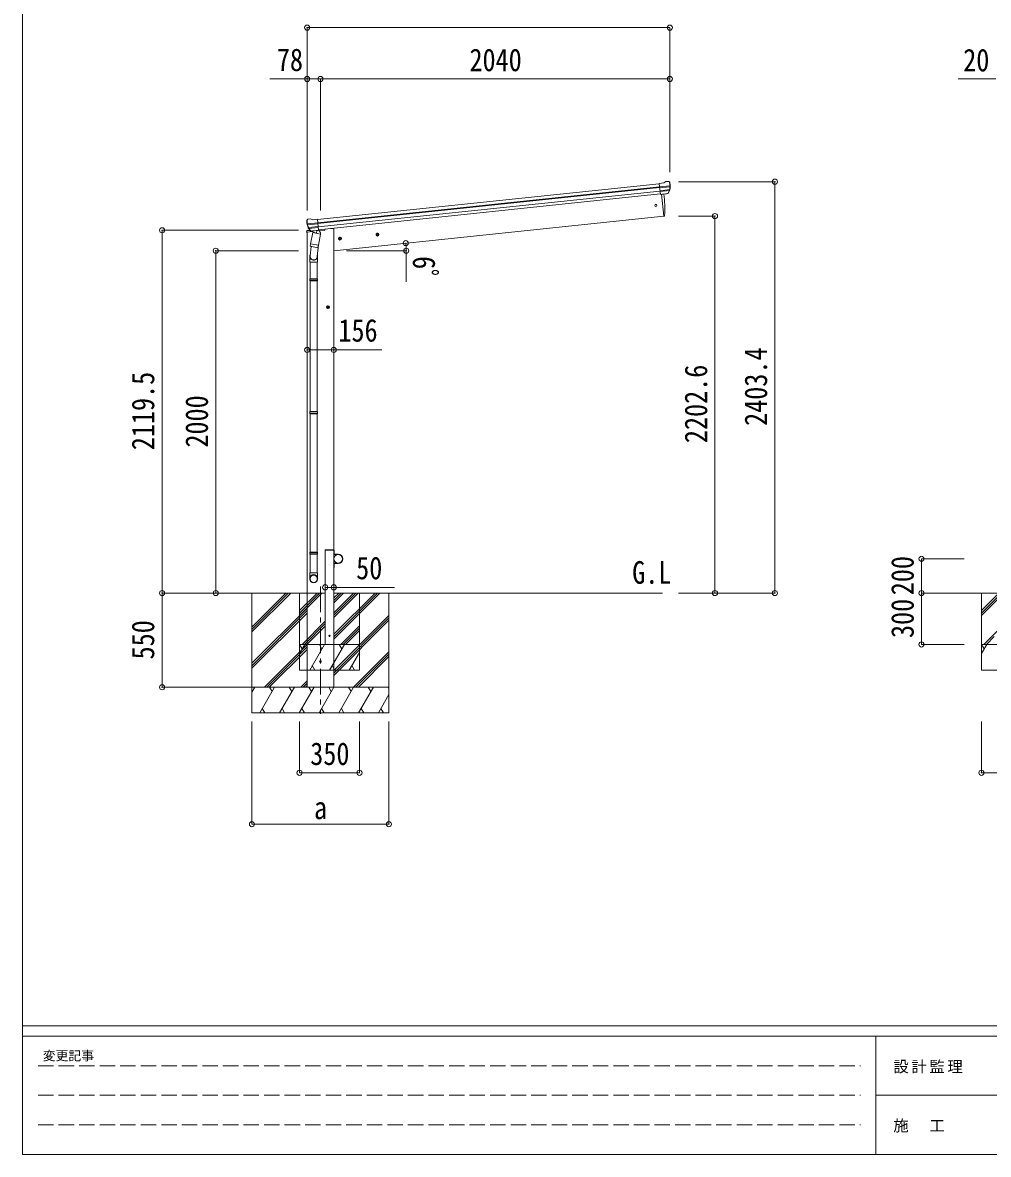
# Model space of a CAD drawing. Units: millimetres at full size, sheet at 1:30. Extents: x -8432 to 8432, y -5820 to 5820.
# Drawn here: x -8432 to -2792, y -5820 to 792 of the extents above; entities that cross this region are included whole.
import ezdxf
from ezdxf.enums import TextEntityAlignment as Align

# ---------------------------------------------------------------- set-up
doc = ezdxf.new("R2010")
doc.units = ezdxf.units.MM
doc.header["$LTSCALE"] = 30
doc.header["$PDMODE"] = 32
doc.header["$PDSIZE"] = 30
doc.linetypes.add('CHAIN1', pattern=[8, 5, -1, 1, -1])
doc.linetypes.add('DASHED3', pattern=[4, 3, -1])
for name, color, linetype, lineweight in [('0-0_0', 7, 'Continuous', 9), ('0-1_本体', 5, 'CHAIN1', 9), ('0-3_ELV2', 4, 'Continuous', 9), ('0-6_OTH_LINE', 6, 'Continuous', 9), ('0-7_SHAPE', 7, 'Continuous', 9), ('0-9_OUTLINE', 7, 'Continuous', 9), ('F-0_240', 7, 'Continuous', 9)]:
    doc.layers.add(name, color=color, linetype=linetype, lineweight=lineweight)
doc.styles.add('ＭＳ ゴシック', font='')
doc.styles.get('ＭＳ ゴシック').set_extended_font_data('MS Gothic')

msp = doc.modelspace()

# ---------------------------------------------------------------- linework, layer by layer
at = {"layer": '0-0_0'}
for p, q in [((-7221.66, -2540.91), (-6770.52, -2540.91)), ((-7093.02, -2767.48), (-6866.39, -2540.85)), ((-7093.02, -2753.33), (-6880.53, -2540.85)), ((-7093.02, -2739.19), (-6894.67, -2540.85)), ((-7093.02, -2540.91), (-7093.02, -3240.85)), ((-6815.02, -2540.91), (-6815.02, -2990.91)), ((-6815.02, -2643.25), (-6712.67, -2540.91)), ((-6815.02, -2657.4), (-6698.53, -2540.91)), ((-6815.02, -2671.54), (-6684.39, -2540.91)), ((-6815.02, -2540.91), (-6665.02, -2540.91)), ((-6615.02, -2597.85), (-6558.02, -2540.85)), ((-6615.02, -2583.7), (-6572.16, -2540.85)), ((-6615.02, -2569.56), (-6586.31, -2540.85)), ((-6615.02, -2540.91), (-4696.08, -2540.91)), ((-6615.02, -2809.98), (-6345.95, -2540.91)), ((-6615.02, -2795.83), (-6360.09, -2540.91)), ((-6615.02, -2781.69), (-6374.23, -2540.91)), ((-6615.02, -2683.67), (-6472.25, -2540.91)), ((-6615.02, -2669.53), (-6486.4, -2540.91)), ((-6615.02, -2655.39), (-6500.54, -2540.91)), ((-6465.02, -2990.91), (-6465.02, -2540.91)), ((-6293.02, -2540.91), (-6293.02, -3240.85)), ((-2932.88, -2540.91), (-2682.88, -2540.91)), ((-2832.88, -2540.9), (-2832.88, -2990.91)), ((-2832.88, -2643.25), (-2730.53, -2540.9)), ((-2832.88, -2657.39), (-2716.39, -2540.9)), ((-2832.88, -2671.54), (-2702.25, -2540.9)), ((-7093.02, -2951.32), (-6771.02, -2629.33)), ((-7093.02, -2965.46), (-6771.02, -2643.47)), ((-7093.02, -2979.61), (-6771.02, -2657.61)), ((-6800.54, -2840.91), (-6665.02, -2705.39)), ((-6615.02, -2993.82), (-6293.02, -2671.83)), ((-6615.02, -3007.96), (-6293.02, -2685.97)), ((-6615.02, -3022.11), (-6293.02, -2700.11)), ((-2818.4, -2840.91), (-2682.88, -2705.38)), ((-6786.4, -2840.91), (-6665.02, -2719.53)), ((-6772.26, -2840.91), (-6665.02, -2733.67)), ((-6574.27, -2840.91), (-6465.02, -2731.66)), ((-6560.12, -2840.91), (-6465.02, -2745.8)), ((-6545.98, -2840.91), (-6465.02, -2759.94)), ((-7020.41, -3090.85), (-6771.02, -2841.46)), ((-6815.02, -2894.02), (-6784.35, -2840.91)), ((-6815.02, -2840.91), (-6465.02, -2840.91)), ((-6799.35, -2866.89), (-6814.36, -2840.91)), ((-6755.49, -2990.9), (-6668.88, -2840.91)), ((-6683.88, -2866.89), (-6698.89, -2840.91)), ((-6640.02, -2990.91), (-6553.41, -2840.91)), ((-6568.41, -2866.89), (-6583.42, -2840.91)), ((-2832.88, -2894.02), (-2802.22, -2840.9)), ((-2832.88, -2840.91), (-2482.88, -2840.91)), ((-2817.22, -2866.89), (-2832.22, -2840.91)), ((-2804.26, -2840.91), (-2757.88, -2794.53)), ((-7006.27, -3090.85), (-6771.02, -2855.6)), ((-6992.13, -3090.85), (-6771.02, -2869.74)), ((-6524.55, -2990.91), (-6465.02, -2887.8)), ((-6499.91, -3090.85), (-6293.02, -2883.96)), ((-6485.77, -3090.85), (-6293.02, -2898.1)), ((-6740.49, -2964.93), (-6725.49, -2990.9)), ((-6625.02, -2964.92), (-6610.02, -2990.91)), ((-6509.55, -2964.93), (-6494.55, -2990.91)), ((-6471.63, -3090.85), (-6293.02, -2912.24)), ((-6815.02, -2990.91), (-6465.02, -2990.91)), ((-2832.88, -2990.91), (-2482.88, -2990.91)), ((-6293.02, -3090.85), (-7093.02, -3090.85)), ((-7093.02, -3119.79), (-7076.31, -3090.85)), ((-7047.44, -3240.85), (-6960.84, -3090.85)), ((-6975.84, -3116.83), (-6990.84, -3090.85)), ((-6931.97, -3240.85), (-6845.37, -3090.85)), ((-6860.37, -3116.83), (-6875.37, -3090.85)), ((-6816.5, -3240.85), (-6729.9, -3090.85)), ((-6808.28, -3090.85), (-6770.52, -3053.09)), ((-6794.14, -3090.85), (-6770.52, -3067.23)), ((-6779.99, -3090.85), (-6770.52, -3081.37)), ((-6744.9, -3116.83), (-6759.9, -3090.85)), ((-6701.03, -3240.85), (-6614.43, -3090.85)), ((-6629.43, -3116.83), (-6644.43, -3090.85)), ((-6585.56, -3240.85), (-6498.96, -3090.85)), ((-6513.96, -3116.83), (-6528.96, -3090.85)), ((-6470.09, -3240.85), (-6383.49, -3090.85)), ((-6398.49, -3116.83), (-6413.49, -3090.85)), ((-6293.02, -3099.51), (-6298.02, -3090.85)), ((-7091.31, -3116.83), (-7093.02, -3113.87)), ((-6354.63, -3240.85), (-6293.02, -3134.14)), ((-7032.44, -3214.87), (-7017.45, -3240.85)), ((-6916.97, -3214.87), (-6901.98, -3240.85)), ((-6801.5, -3214.87), (-6786.51, -3240.85)), ((-6686.03, -3214.87), (-6671.03, -3240.85)), ((-6570.56, -3214.87), (-6555.57, -3240.85)), ((-6455.1, -3214.87), (-6440.1, -3240.85)), ((-6339.63, -3214.87), (-6324.63, -3240.85)), ((-7093.02, -3240.85), (-6293.02, -3240.85))]:
    msp.add_line(p, q, dxfattribs=at)
at = {"layer": '0-1_本体'}
msp.add_line((-6693.02, -2502.61), (-6693.02, -3245.93), dxfattribs=at)
at = {"layer": '0-3_ELV2'}
for p, q in [((-6710.61, -358.9), (-4714.53, -149.1)), ((-6708.63, -377.8), (-4712.54, -168)), ((-6708.2, -381.98), (-4712.1, -172.18)), ((-6706.1, -401.83), (-4710.01, -192.04)), ((-4688.21, -144.33), (-4714.74, -147.11)), ((-4707.95, -211.67), (-4714.74, -147.11)), ((-4712.58, -167.64), (-4652.84, -161.36)), ((-4652.36, -167.23), (-4711.96, -173.5)), ((-4653.2, -183.99), (-4710.23, -189.98)), ((-4654.59, -188.65), (-4709.76, -194.45)), ((-4688.21, -144.33), (-4676.61, -137.36)), ((-4675.38, -136.95), (-4661.9, -135.53)), ((-4663.15, -205.23), (-4653.7, -186.93)), ((-4662.09, -205.66), (-4651.97, -187.4)), ((-4658.23, -136.61), (-4658.23, -136.61)), ((-4658.23, -136.61), (-4653.05, -140.81)), ((-4651.66, -144.51), (-4651.97, -142.66)), ((-4708.25, -208.77), (-6704.34, -418.57)), ((-4664.6, -206.88), (-4707.97, -211.44)), ((-4707.95, -211.67), (-4698.01, -210.62)), ((-4701.07, -210.94), (-4687.68, -338.33)), ((-4698.01, -210.62), (-4697.73, -210.69)), ((-4697.73, -210.69), (-4672.4, -208.02)), ((-4672.4, -208.02), (-4672.15, -207.9)), ((-4672.15, -207.9), (-4664.46, -207.1)), ((-6773.06, -367.47), (-6773.14, -365.6)), ((-6768.27, -358.39), (-6772.47, -363.57)), ((-6708.66, -377.44), (-6768.4, -383.72)), ((-6768.27, -358.39), (-6768.27, -358.39)), ((-6767.65, -389.56), (-6708.05, -383.29)), ((-6751.43, -355.15), (-6764.91, -356.56)), ((-6737.34, -359.7), (-6750.14, -355.29)), ((-6737.34, -359.7), (-6710.82, -356.91)), ((-6704.04, -421.46), (-6710.82, -356.91)), ((-4687.68, -338.33), (-6615.02, -540.91)), ((-4687.68, -338.33), (-4685.63, -338.05)), ((-6772.77, -426.06), (-6773.67, -432.9)), ((-6773.67, -432.9), (-6739.94, -429.35)), ((-6770.52, -3090.85), (-6770.52, -432.57)), ((-6753.26, -421.7), (-6770.11, -423.47)), ((-6750.14, -425.12), (-6763.84, -409.36)), ((-6763.35, -405.77), (-6706.32, -399.78)), ((-6749.2, -424.48), (-6762.25, -408.54)), ((-6761.02, -410.04), (-6705.85, -404.24)), ((-6739.84, -425.23), (-6747.53, -426.04)), ((-6747.44, -425.8), (-6704.06, -421.24)), ((-6739.57, -425.29), (-6739.84, -425.23)), ((-6714.23, -422.63), (-6739.57, -425.29)), ((-6713.98, -422.51), (-6714.23, -422.63)), ((-6704.04, -421.46), (-6713.98, -422.51)), ((-6699.92, -425.15), (-6670.65, -422.07)), ((-6665.79, -414.52), (-6666.22, -417.75)), ((-6579.59, -462.27), (-6585.66, -466.68)), ((-6577.76, -479.68), (-6579.85, -459.78)), ((-6572.73, -465.32), (-6579.59, -462.27)), ((-6350.06, -445.69), (-6369.95, -447.78)), ((-6360.79, -439.27), (-6366.87, -443.68)), ((-6366.87, -443.68), (-6366.08, -451.15)), ((-6366.08, -451.15), (-6359.22, -454.2)), ((-6358.96, -456.68), (-6361.05, -436.79)), ((-6353.94, -442.32), (-6360.79, -439.27)), ((-6568.86, -468.68), (-6588.75, -470.78)), ((-6585.66, -466.68), (-6584.88, -474.14)), ((-6584.88, -474.14), (-6578.02, -477.19)), ((-6639.02, -870.46), (-6659.02, -870.46)), ((-6649.02, -862.95), (-6655.52, -866.7)), ((-6655.52, -866.7), (-6655.52, -874.21)), ((-6655.52, -874.21), (-6649.02, -877.96)), ((-6649.02, -880.46), (-6649.02, -860.46)), ((-6642.52, -866.7), (-6649.02, -862.95)), ((-6665.32, -2290.91), (-6665.21, -2288.85)), ((-6614.72, -2290.91), (-6665.32, -2290.91)), ((-6665.02, -2290.91), (-6665.02, -2840.91)), ((-6615.02, -2290.91), (-6665.02, -2290.91)), ((-6615.83, -2287.91), (-6664.21, -2287.91)), ((-6615.02, -2840.91), (-6615.02, -2290.91)), ((-6615.02, -2290.91), (-6613.02, -2290.91)), ((-6614.72, -2290.91), (-6614.83, -2288.85)), ((-6613.02, -2313.61), (-6613.02, -2290.91)), ((-6590.02, -2313.61), (-6613.02, -2313.61)), ((-6613.02, -2315.61), (-6590.02, -2315.61)), ((-6613.02, -2366.21), (-6590.02, -2366.21)), ((-6613.02, -2368.21), (-6613.02, -2390.91)), ((-6590.02, -2368.21), (-6613.02, -2368.21)), ((-6615.02, -2390.91), (-6613.02, -2390.91))]:
    msp.add_line(p, q, dxfattribs=at)
for points in [[(-6615.02, -3090.85), (-6615.02, -411.91), (-6635.02, -411.91), (-6665.87, -415.15)], [(-6359.22, -454.2), (-6353.15, -449.79), (-6353.94, -442.32)], [(-6578.02, -477.19), (-6571.95, -472.78), (-6572.73, -465.32)], [(-6649.02, -877.96), (-6642.52, -874.21), (-6642.52, -866.7)]]:
    msp.add_lwpolyline(points, dxfattribs=at)
for centre, radius in [((-4734.47, -275.78), 6.5), ((-6578.8, -469.73), 8.5), ((-6578.8, -469.73), 7.7), ((-6360.01, -446.73), 8.5), ((-6360.01, -446.73), 7.7), ((-6360.01, -446.73), 6.5), ((-6578.8, -469.73), 6.5), ((-6649.02, -870.46), 8.5), ((-6649.02, -870.46), 7.7), ((-6649.02, -870.46), 6.5), ((-6590.02, -2340.91), 25), ((-6640.02, -2790.91), 4), ((-6692.77, -2940.85), 5)]:
    msp.add_circle(centre, radius, dxfattribs=at)
for centre, radius, start, end in [((-4675.07, -139.93), 3, 96.02369, 120.97631), ((-4661.38, -140.5), 5, 51.04426, 95.95574), ((-4845.22, -166.16), 192.44, 1.4271, 6.57578), ((-4656.36, -185.55), 3, 332.69111, 354.20009), ((-4852.56, -165.62), 200.2, 354.20009, 359.53883), ((-4607.57, -159.25), 45.32, 182.67122, 185.64518), ((-4652.17, -168.57), 1.35, 95.1605, 97.91927), ((-4649.57, -167.01), 2.74, 179.02151, 184.43412), ((-4654.6, -185.94), 3, 331, 354.13916), ((-4852.56, -165.62), 202, 354.13916, 6), ((-5582.28, -298.12), 900, 357.63919, 5.64986), ((-4664.71, -204.2), 2.99, 285.2717, 331.00739), ((-6572.16, -346.36), 202, 186, 197.86084), ((-6579.23, -348.41), 192.44, 185.42422, 190.5729), ((-6813.12, -391.07), 45.32, 6.35482, 9.32878), ((-6764.39, -361.54), 5, 96.04426, 140.95574), ((-6770.43, -389.93), 2.74, 7.56588, 12.97849), ((-6767.55, -390.91), 1.35, 94.08073, 96.8395), ((-6572.16, -346.36), 200.2, 192.46117, 197.79991), ((-6751.11, -358.13), 3, 71.02369, 95.97631), ((-4686.04, -335.07), 3, 278, 357.63919), ((-6769.79, -426.46), 3, 96, 172.5), ((-6761.57, -407.39), 3, 197.86084, 221), ((-6759.93, -406.64), 3, 197.79991, 219.30889), ((-6747.88, -423.15), 2.99, 220.99261, 266.7283), ((-6671.17, -417.1), 5, 276, 352.5), ((-6664.21, -2288.91), 1, 90, 176.99994), ((-6615.83, -2288.91), 1, 3.00011, 90), ((-6613.02, -2313.61), 2, 180, 270), ((-6590.02, -2340.91), 27.3, 270, 90), ((-6613.02, -2368.21), 2, 90, 180), ((-6590.02, -2340.91), 25.3, 270, 90)]:
    msp.add_arc(centre, radius, start, end, dxfattribs=at)
for centre, major_axis, ratio, start_param, end_param in [((-4653.92, -144.11), (-0.87, 5.91), 0.020485, 0.671432, 1.5691306), ((-4659.32, -139.59), (5.88, -1.31), 0.24881, 0.460585, 0.4641038), ((-4654.94, -143.14), (-2.34, 1.9), 0.995767, 3.9859716, 4.712389), ((-4850.25, -187.57), (-20.92, 199.05), 0.994373, 4.7113789, 4.7277536), ((-4664.91, -203.9), (-0.11, 3), 0.642905, 3.2459383, 4.203928), ((-4664.78, -204.11), (1.66, -2.51), 0.997631, 5.8041905, 5.8929484), ((-4664.85, -204), (3.53, -2.11), 0.650902, 5.2561448, 5.3289554), ((-4662.48, -203.65), (1.08, 3.13), 0.040856, 2.1135035, 2.1416249), ((-6770.14, -365.46), (1.9, 2.34), 0.995767, 1.5707963, 2.2972137), ((-6766.59, -361.08), (-5.48, -2.51), 0.24881, 5.8190815, 5.8226003), ((-6770.93, -366.62), (-0.38, 5.97), 0.020485, 4.7140547, 5.6117533), ((-6569.86, -368.31), (-20.92, 199.05), 0.994373, 1.5554317, 1.5718064), ((-6750.18, -423.07), (-1.71, 2.84), 0.040856, 4.1415604, 4.1696818), ((-6747.75, -422.82), (-0.51, 2.96), 0.642905, 2.0792573, 3.037247), ((-6747.79, -422.92), (-3.02, -2.79), 0.650902, 0.9542299, 1.0270405), ((-6747.84, -423.05), (-1.1, -2.8), 0.997631, 0.3902369, 0.4789948)]:
    msp.add_ellipse(centre, major_axis=major_axis, ratio=ratio, start_param=start_param, end_param=end_param, dxfattribs=at)
at = {"layer": '0-6_OTH_LINE'}
for p, q in [((-6770.52, 762.49), (-6770.52, -82.19)), ((-4652.64, 762.49), (-6770.52, 762.49)), ((-4652.64, 762.49), (-4652.64, -82.19)), ((-6770.52, 462.49), (-6987.81, 462.49)), ((-6770.52, 462.49), (-6770.52, -304.92)), ((-6692.77, 462.49), (-6770.52, 462.49)), ((-4652.64, 462.49), (-6692.77, 462.49)), ((-6692.77, 462.49), (-6692.77, -306.76)), ((-4652.64, 462.49), (-4652.64, -82.19)), ((-2747.88, 462.49), (-2968.84, 462.49)), ((-4038.94, -137.51), (-4601.8, -137.51)), ((-4038.94, -2540.91), (-4038.94, -137.51)), ((-4388.94, -338.33), (-4601.8, -338.33)), ((-4388.94, -338.33), (-4388.94, -2540.91)), ((-7617.99, -421.42), (-6821.02, -421.42)), ((-7617.99, -2540.91), (-7617.99, -421.42)), ((-7304.46, -2540.91), (-7304.46, -540.91)), ((-7304.46, -540.91), (-6821.02, -540.91)), ((-6770.52, -1120.46), (-6615.02, -1120.46)), ((-6615.02, -1120.46), (-6335.4, -1120.46)), ((-3182.88, -2340.91), (-2932.88, -2340.91)), ((-3182.88, -2340.91), (-3182.88, -2540.9)), ((-6665.02, -2507.34), (-6615.02, -2507.34)), ((-6615.02, -2507.34), (-6261.14, -2507.34)), ((-7617.99, -2540.91), (-7094.02, -2540.91)), ((-7617.99, -3090.91), (-7617.99, -2540.91)), ((-7304.46, -2540.91), (-7094.02, -2540.91)), ((-4388.94, -2540.91), (-4601.8, -2540.91)), ((-4038.94, -2540.91), (-4601.8, -2540.91)), ((-3182.88, -2540.9), (-2932.88, -2540.9)), ((-3182.88, -2540.9), (-3182.88, -2840.91)), ((-3182.88, -2840.91), (-2932.88, -2840.91)), ((-7617.99, -3090.91), (-7094.02, -3090.91)), ((-7093.02, -3890.85), (-7093.02, -3291.85)), ((-6815.02, -3590.85), (-6815.02, -3291.85)), ((-6465.02, -3590.85), (-6465.02, -3291.85)), ((-6293.02, -3890.85), (-6293.02, -3291.85)), ((-2832.88, -3590.85), (-2832.88, -3291.85)), ((-6815.02, -3590.85), (-6465.02, -3590.85)), ((-2482.88, -3590.85), (-2832.88, -3590.85)), ((-6293.02, -3890.85), (-7093.02, -3890.85))]:
    msp.add_line(p, q, dxfattribs=at)
at = {"layer": '0-6_OTH_LINE', "lineweight": 18}
for q in [(-6540.66, -540.91), (-6192.11, -722.41)]:
    msp.add_line((-6192.11, -540.91), q, dxfattribs=at)
at = {"layer": '0-6_OTH_LINE'}
msp.add_arc((-6540.66, -540.91), 348.55, 0, 7.27608, dxfattribs=at)
for p in [(-6770.52, 762.49), (-4652.64, 762.49), (-6770.52, 462.49), (-6692.77, 462.49), (-4652.64, 462.49), (-4038.94, -137.51), (-4388.94, -338.33), (-7617.99, -421.42), (-7304.46, -540.91), (-6194.91, -496.76), (-6192.11, -540.91), (-6770.52, -1120.46), (-6615.02, -1120.46), (-3182.88, -2340.91), (-6665.02, -2507.34), (-6615.02, -2507.34), (-7617.99, -2540.91), (-7304.46, -2540.91), (-4388.94, -2540.91), (-4038.94, -2540.91), (-3182.88, -2540.9), (-3182.88, -2840.91), (-7617.99, -3090.91), (-6815.02, -3590.85), (-6465.02, -3590.85), (-2832.88, -3590.85), (-7093.02, -3890.85), (-6293.02, -3890.85)]:
    msp.add_point(p, dxfattribs=at)
at = {"layer": '0-9_OUTLINE'}
for p, q in [((-6736.7, -434.4), (-6750.06, -500.06)), ((-6746.69, -426.04), (-6706.02, -421.76)), ((-6743.33, -426.34), (-6743.48, -427.07)), ((-6742.86, -428.2), (-6718.11, -437.95)), ((-6691.82, -443.53), (-6736.7, -434.4)), ((-6734.53, -431.48), (-6735.18, -434.71)), ((-6713.72, -422.96), (-6716.64, -437.31)), ((-6705.18, -509.19), (-6691.82, -443.53)), ((-6704.2, -419.88), (-6703.28, -420.07)), ((-6703.28, -420.07), (-6692.07, -436.99)), ((-6692.07, -436.99), (-6693.34, -443.22)), ((-6747.65, -515.34), (-6753.21, -571.07)), ((-6752.54, -512.31), (-6750.05, -500.06)), ((-6752.33, -513.7), (-6752.33, -513.7)), ((-6750.99, -514.66), (-6710.03, -523)), ((-6705.18, -509.19), (-6750.06, -500.06)), ((-6704.75, -507.05), (-6711.4, -574.79)), ((-6705.19, -509.19), (-6707.73, -521.66)), ((-6755.36, -608.23), (-6755.36, -573.88)), ((-6709.36, -573.57), (-6709.36, -608.23)), ((-6709.36, -608.23), (-6755.36, -608.23)), ((-6753.36, -608.23), (-6753.36, -704.97)), ((-6711.36, -608.23), (-6711.36, -704.97)), ((-6755.36, -706.97), (-6754.36, -704.97)), ((-6709.36, -706.97), (-6755.36, -706.97)), ((-6709.36, -714.97), (-6755.36, -714.97)), ((-6710.36, -704.97), (-6754.36, -704.97)), ((-6710.36, -716.97), (-6754.36, -716.97)), ((-6753.36, -716.97), (-6753.36, -1480.85)), ((-6711.36, -716.97), (-6711.36, -1480.85)), ((-6709.36, -706.97), (-6710.36, -704.97)), ((-6709.36, -714.97), (-6710.36, -716.97)), ((-6709.36, -706.97), (-6709.36, -714.97)), ((-6755.36, -1482.85), (-6754.36, -1480.85)), ((-6709.36, -1482.85), (-6755.36, -1482.85)), ((-6709.36, -1490.85), (-6755.36, -1490.85)), ((-6710.36, -1480.85), (-6754.36, -1480.85)), ((-6710.36, -1492.85), (-6754.36, -1492.85)), ((-6753.36, -1492.85), (-6753.36, -2301.35)), ((-6711.36, -1492.85), (-6711.36, -2301.35)), ((-6709.36, -1482.85), (-6710.36, -1480.85)), ((-6709.36, -1490.85), (-6710.36, -1492.85)), ((-6709.36, -1482.85), (-6709.36, -1490.85)), ((-6755.36, -2303.35), (-6754.36, -2301.35)), ((-6709.36, -2303.35), (-6755.36, -2303.35)), ((-6709.36, -2311.35), (-6755.36, -2311.35)), ((-6710.36, -2301.35), (-6754.36, -2301.35)), ((-6710.36, -2313.35), (-6754.36, -2313.35)), ((-6753.36, -2313.35), (-6753.36, -2423.35)), ((-6711.36, -2313.35), (-6711.36, -2423.35)), ((-6709.36, -2303.35), (-6710.36, -2301.35)), ((-6709.36, -2311.35), (-6710.36, -2313.35)), ((-6709.36, -2303.35), (-6709.36, -2311.35)), ((-6755.36, -2457.49), (-6755.36, -2423.35)), ((-6709.36, -2423.35), (-6755.36, -2423.35)), ((-6709.36, -2457.49), (-6709.36, -2423.35))]:
    msp.add_line(p, q, dxfattribs=at)
for points in [[(-6755.36, -706.97), (-6755.36, -714.97), (-6754.36, -716.97)], [(-6755.36, -1482.85), (-6755.36, -1490.85), (-6754.36, -1492.85)], [(-6755.36, -2303.35), (-6755.36, -2311.35), (-6754.36, -2313.35)]]:
    msp.add_lwpolyline(points, dxfattribs=at)
for centre, radius, start, end in [((-6746.74, -425.54), 0.5, 240.73754, 276), ((-6743.82, -426.24), 0.5, 348.5, 96), ((-6742.5, -427.27), 1, 168.5, 248.5), ((-6717.63, -437.03), 1.03, 242.53897, 344.46569), ((-6713.14, -423.12), 0.604, 93.09842, 164.70595), ((-6706.07, -421.27), 0.5, 276, 311.26246), ((-6750.64, -512.73), 1.95, 167.54017, 209.97766), ((-6750.59, -512.7), 2, 209.90962, 258.5), ((-6709.63, -521.04), 2, 258.5, 341.96843), ((-6725.36, -573.88), 30, 177.45142, 180)]:
    msp.add_arc(centre, radius, start, end, dxfattribs=at)
for centre, major_axis, ratio, start_param, end_param in [((-6732.36, -573.57), (23, 0), 0.996195, 2.621936, 6.6074797), ((-6732.36, -573.57), (21, 0), 0.996195, 3.0215498, 6.2247991), ((-6732.36, -2455.75), (-23, 0), 0.996195, 3.1415927, 6.2831853), ((-6732.36, -2457.49), (-23, 0), 0.996195, 3.1415927, 6.2831853), ((-6732.36, -2457.49), (0, -23.43), 0.981806, 4.712389, 7.8539816)]:
    msp.add_ellipse(centre, major_axis=major_axis, ratio=ratio, start_param=start_param, end_param=end_param, dxfattribs=at)
msp.add_ellipse((-6732.36, -2457.49), major_axis=(21, 0), ratio=0.996195, dxfattribs=at)
at = {"layer": 'F-0_240', "color": 5}
for p, q in [((-8432.06, 5820), (-8432.06, -5820)), ((-8432.06, -5070), (8007.94, -5070)), ((-8432.06, -5130), (5341.19, -5130)), ((-3448.82, -5130), (-3448.82, -5820)), ((-3448.82, -5475), (2701.18, -5475)), ((-8432.06, -5820), (8007.94, -5820))]:
    msp.add_line(p, q, dxfattribs=at)
at = {"layer": 'F-0_240', "color": 4, "linetype": 'DASHED3'}
for p, q in [((-8342.06, -5302.5), (-3538.82, -5302.5)), ((-8342.06, -5475), (-3538.82, -5475)), ((-8342.06, -5647.5), (-3538.82, -5647.5))]:
    msp.add_line(p, q, dxfattribs=at)

# ---------------------------------------------------------------- texts
at = {"layer": '0-6_OTH_LINE', "color": 7, "style": 'ＭＳ ゴシック', "width": 0.85}
for s, p in [('78', (-6947.55, 469.38)), ('2040', (-5822.7, 468.49)), ('20', (-2939.36, 467.47)), ('156', (-6588.09, -1111.48)), ('50', (-6484.36, -2499.81)), ('350', (-6752.52, -3584.85)), ('a', (-6730.52, -3900.85))]:
    msp.add_text(s, height=132, dxfattribs=at).set_placement(p, align=Align.BOTTOM_LEFT)
for s, rotation, p in [('6ﾟ', 270, (-6192.56, -572.43)), ('2403.4', 90, (-4044.94, -1564.21)), ('2202.6', 90, (-4394.94, -1664.62)), ('2119.5', 90, (-7623.99, -1706.16)), ('2000', 90, (-7310.46, -1690.91)), ('200', 90, (-3188.88, -2553.41)), ('300', 90, (-3188.88, -2803.41)), ('550', 90, (-7623.99, -2928.41))]:
    msp.add_text(s, height=132, rotation=rotation, dxfattribs=at).set_placement(p, align=Align.BOTTOM_LEFT)
at = {"layer": '0-7_SHAPE', "style": 'ＭＳ ゴシック', "width": 0.85}
msp.add_text('G.L', height=132, dxfattribs=at).set_placement((-4872.34, -2525.94), align=Align.BOTTOM_LEFT)
at = {"layer": 'F-0_240', "style": 'ＭＳ ゴシック'}
msp.add_text('変更記事', height=54.99, dxfattribs=at).set_placement((-8314.83, -5287.5), align=Align.BOTTOM_LEFT)
at = {"layer": 'F-0_240', "char_height": 65.98, "attachment_point": 7, "style": 'ＭＳ ゴシック'}
for s, insert in [('\\T1.17;設計監理', (-3347.49, -5347.5)), ('\\T1.17;施\u3000工', (-3347.49, -5692.5))]:
    msp.add_mtext(s, dxfattribs=dict(at, insert=insert))

doc.saveas('drawing.dxf')
